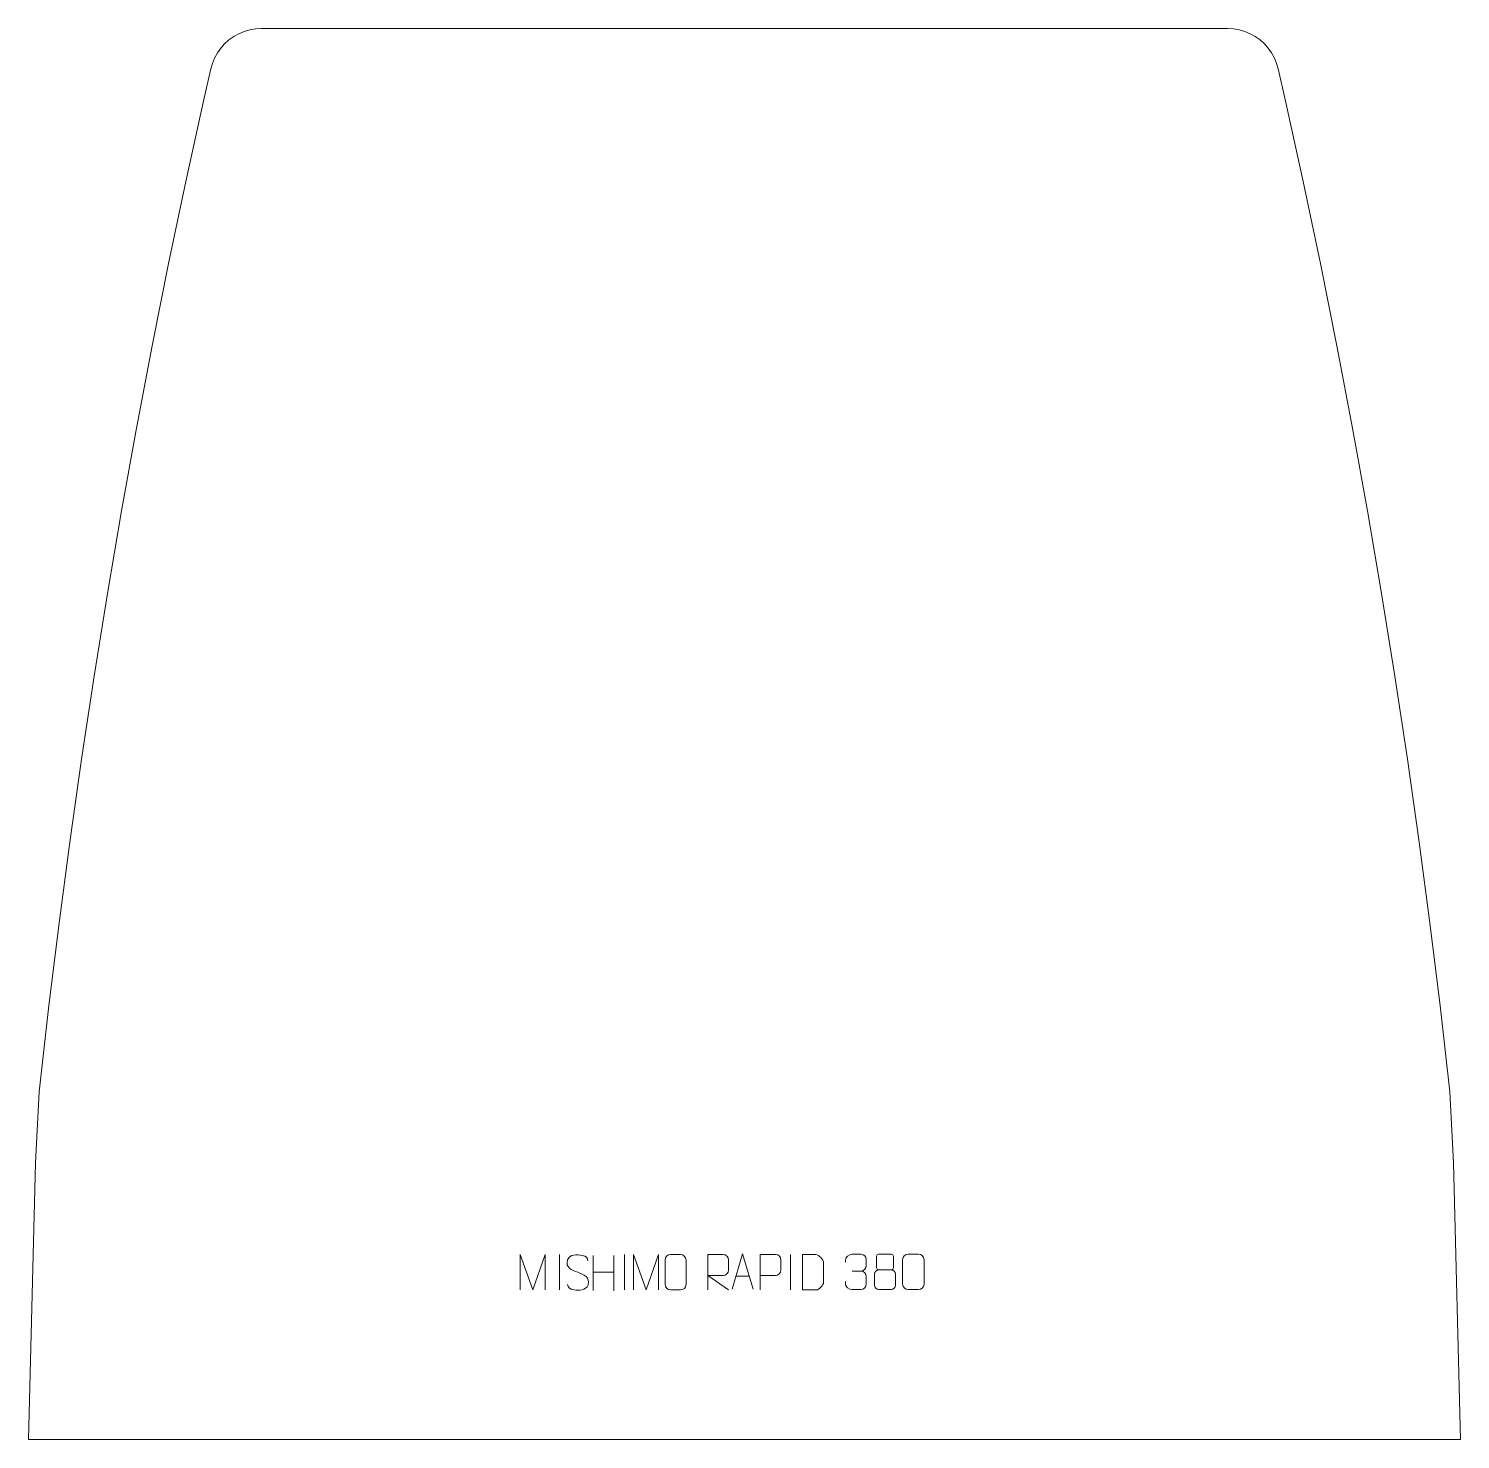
# Model space of a CAD drawing. Header units: millimetres. Extents: x -505 to 505, y 595 to 1590.
import ezdxf

# ---------------------------------------------------------------- set-up
doc = ezdxf.new("R2010")
doc.units = ezdxf.units.MM
doc.header["$MEASUREMENT"] = 0
doc.layers.add('layer 1', color=7, linetype='Continuous')

msp = doc.modelspace()

# ---------------------------------------------------------------- linework, layer by layer
at = {"layer": 'layer 1', "color": 242, "lineweight": 9}
msp.add_open_spline([(-340.7697, 1590.481), (-340.7697, 1590.481), (340.9031, 1590.481), (340.9031, 1590.481), (340.9031, 1590.481), (340.9031, 1590.481), (344.9935, 1590.2503), (344.9935, 1590.2503), (344.9935, 1590.2503), (344.9935, 1590.2503), (349.0325, 1589.5625), (349.0325, 1589.5625), (349.0325, 1589.5625), (349.0325, 1589.5625), (352.9691, 1588.4259), (352.9691, 1588.4259), (352.9691, 1588.4259), (352.9691, 1588.4259), (356.7533, 1586.8541), (356.7533, 1586.8541), (356.7533, 1586.8541), (356.7533, 1586.8541), (360.3375, 1584.8686), (360.3375, 1584.8686), (360.3375, 1584.8686), (360.3375, 1584.8686), (363.6758, 1582.4928), (363.6758, 1582.4928), (363.6758, 1582.4928), (363.6758, 1582.4928), (366.7261, 1579.7574), (366.7261, 1579.7574), (366.7261, 1579.7574), (366.7261, 1579.7574), (369.4505, 1576.6967), (369.4505, 1576.6967), (369.4505, 1576.6967), (369.4505, 1576.6967), (371.8147, 1573.3499), (371.8147, 1573.3499), (371.8147, 1573.3499), (371.8147, 1573.3499), (373.7878, 1569.759), (373.7878, 1569.759), (373.7878, 1569.759), (373.7878, 1569.759), (375.3454, 1565.969), (375.3454, 1565.969), (375.3454, 1565.969), (375.3454, 1565.969), (376.4681, 1562.0287), (376.4681, 1562.0287), (376.4681, 1562.0287), (376.4681, 1562.0287), (381.3165, 1540.4806), (381.3165, 1540.4806), (381.3165, 1540.4806), (381.3165, 1540.4806), (394.0308, 1482.6995), (394.0308, 1482.6995), (394.0308, 1482.6995), (394.0308, 1482.6995), (406.1978, 1424.8005), (406.1978, 1424.8005), (406.1978, 1424.8005), (406.1978, 1424.8005), (417.8161, 1366.7888), (417.8161, 1366.7888), (417.8161, 1366.7888), (417.8161, 1366.7888), (428.8862, 1308.6699), (428.8862, 1308.6699), (428.8862, 1308.6699), (428.8862, 1308.6699), (439.4061, 1250.4487), (439.4061, 1250.4487), (439.4061, 1250.4487), (439.4061, 1250.4487), (449.3744, 1192.1307), (449.3744, 1192.1307), (449.3744, 1192.1307), (449.3744, 1192.1307), (458.7907, 1133.7212), (458.7907, 1133.7212), (458.7907, 1133.7212), (458.7907, 1133.7212), (467.6545, 1075.2253), (467.6545, 1075.2253), (467.6545, 1075.2253), (467.6545, 1075.2253), (475.9649, 1016.6475), (475.9649, 1016.6475), (475.9649, 1016.6475), (475.9649, 1016.6475), (483.7202, 957.9948), (483.7202, 957.9948), (483.7202, 957.9948), (483.7202, 957.9948), (490.9215, 899.2704), (490.9215, 899.2704), (490.9215, 899.2704), (490.9215, 899.2704), (497.5665, 840.4816), (497.5665, 840.4816), (497.5665, 840.4816), (497.5665, 840.4816), (500.066, 790.4813), (500.066, 790.4813), (500.066, 790.4813), (500.066, 790.4813), (504.9416, 595.4814), (504.9416, 595.4814), (504.9416, 595.4814), (504.9416, 595.4814), (-504.808, 595.4814), (-504.808, 595.4814), (-504.808, 595.4814), (-504.808, 595.4814), (-499.9332, 790.4813), (-499.9332, 790.4813), (-499.9332, 790.4813), (-499.9332, 790.4813), (-497.4331, 840.4816), (-497.4331, 840.4816), (-497.4331, 840.4816), (-497.4331, 840.4816), (-490.7881, 899.2704), (-490.7881, 899.2704), (-490.7881, 899.2704), (-490.7881, 899.2704), (-483.5874, 957.9948), (-483.5874, 957.9948), (-483.5874, 957.9948), (-483.5874, 957.9948), (-475.8321, 1016.6475), (-475.8321, 1016.6475), (-475.8321, 1016.6475), (-475.8321, 1016.6475), (-467.5219, 1075.2253), (-467.5219, 1075.2253), (-467.5219, 1075.2253), (-467.5219, 1075.2253), (-458.6579, 1133.7212), (-458.6579, 1133.7212), (-458.6579, 1133.7212), (-458.6579, 1133.7212), (-449.241, 1192.1307), (-449.241, 1192.1307), (-449.241, 1192.1307), (-449.241, 1192.1307), (-439.2733, 1250.4487), (-439.2733, 1250.4487), (-439.2733, 1250.4487), (-439.2733, 1250.4487), (-428.7534, 1308.6699), (-428.7534, 1308.6699), (-428.7534, 1308.6699), (-428.7534, 1308.6699), (-417.6833, 1366.7888), (-417.6833, 1366.7888), (-417.6833, 1366.7888), (-417.6833, 1366.7888), (-406.0642, 1424.8005), (-406.0642, 1424.8005), (-406.0642, 1424.8005), (-406.0642, 1424.8005), (-393.8972, 1482.6995), (-393.8972, 1482.6995), (-393.8972, 1482.6995), (-393.8972, 1482.6995), (-381.1831, 1540.4806), (-381.1831, 1540.4806), (-381.1831, 1540.4806), (-381.1831, 1540.4806), (-376.3355, 1562.0287), (-376.3355, 1562.0287), (-376.3355, 1562.0287), (-376.3355, 1562.0287), (-375.2126, 1565.969), (-375.2126, 1565.969), (-375.2126, 1565.969), (-375.2126, 1565.969), (-373.6541, 1569.759), (-373.6541, 1569.759), (-373.6541, 1569.759), (-373.6541, 1569.759), (-371.6811, 1573.3499), (-371.6811, 1573.3499), (-371.6811, 1573.3499), (-371.6811, 1573.3499), (-369.3177, 1576.6967), (-369.3177, 1576.6967), (-369.3177, 1576.6967), (-369.3177, 1576.6967), (-366.5933, 1579.7574), (-366.5933, 1579.7574), (-366.5933, 1579.7574), (-366.5933, 1579.7574), (-363.543, 1582.4928), (-363.543, 1582.4928), (-363.543, 1582.4928), (-363.543, 1582.4928), (-360.2041, 1584.8686), (-360.2041, 1584.8686), (-360.2041, 1584.8686), (-360.2041, 1584.8686), (-356.6205, 1586.8541), (-356.6205, 1586.8541), (-356.6205, 1586.8541), (-356.6205, 1586.8541), (-352.8363, 1588.4259), (-352.8363, 1588.4259), (-352.8363, 1588.4259), (-352.8363, 1588.4259), (-348.8997, 1589.5625), (-348.8997, 1589.5625), (-348.8997, 1589.5625), (-348.8997, 1589.5625), (-344.8607, 1590.2503), (-344.8607, 1590.2503), (-344.8607, 1590.2503), (-344.8607, 1590.2503), (-340.7697, 1590.481), (-340.7697, 1590.481)], degree=3, knots=[0, 0, 0, 0, 0.01754386, 0.01754386, 0.01754386, 0.01754386, 0.035087719, 0.035087719, 0.035087719, 0.035087719, 0.052631579, 0.052631579, 0.052631579, 0.052631579, 0.070175439, 0.070175439, 0.070175439, 0.070175439, 0.087719298, 0.087719298, 0.087719298, 0.087719298, 0.105263158, 0.105263158, 0.105263158, 0.105263158, 0.122807018, 0.122807018, 0.122807018, 0.122807018, 0.140350877, 0.140350877, 0.140350877, 0.140350877, 0.157894737, 0.157894737, 0.157894737, 0.157894737, 0.175438596, 0.175438596, 0.175438596, 0.175438596, 0.192982456, 0.192982456, 0.192982456, 0.192982456, 0.210526316, 0.210526316, 0.210526316, 0.210526316, 0.228070175, 0.228070175, 0.228070175, 0.228070175, 0.245614035, 0.245614035, 0.245614035, 0.245614035, 0.263157895, 0.263157895, 0.263157895, 0.263157895, 0.280701754, 0.280701754, 0.280701754, 0.280701754, 0.298245614, 0.298245614, 0.298245614, 0.298245614, 0.315789474, 0.315789474, 0.315789474, 0.315789474, 0.333333333, 0.333333333, 0.333333333, 0.333333333, 0.350877193, 0.350877193, 0.350877193, 0.350877193, 0.368421053, 0.368421053, 0.368421053, 0.368421053, 0.385964912, 0.385964912, 0.385964912, 0.385964912, 0.403508772, 0.403508772, 0.403508772, 0.403508772, 0.421052632, 0.421052632, 0.421052632, 0.421052632, 0.438596491, 0.438596491, 0.438596491, 0.438596491, 0.456140351, 0.456140351, 0.456140351, 0.456140351, 0.473684211, 0.473684211, 0.473684211, 0.473684211, 0.49122807, 0.49122807, 0.49122807, 0.49122807, 0.50877193, 0.50877193, 0.50877193, 0.50877193, 0.526315789, 0.526315789, 0.526315789, 0.526315789, 0.543859649, 0.543859649, 0.543859649, 0.543859649, 0.561403509, 0.561403509, 0.561403509, 0.561403509, 0.578947368, 0.578947368, 0.578947368, 0.578947368, 0.596491228, 0.596491228, 0.596491228, 0.596491228, 0.614035088, 0.614035088, 0.614035088, 0.614035088, 0.631578947, 0.631578947, 0.631578947, 0.631578947, 0.649122807, 0.649122807, 0.649122807, 0.649122807, 0.666666667, 0.666666667, 0.666666667, 0.666666667, 0.684210526, 0.684210526, 0.684210526, 0.684210526, 0.701754386, 0.701754386, 0.701754386, 0.701754386, 0.719298246, 0.719298246, 0.719298246, 0.719298246, 0.736842105, 0.736842105, 0.736842105, 0.736842105, 0.754385965, 0.754385965, 0.754385965, 0.754385965, 0.771929825, 0.771929825, 0.771929825, 0.771929825, 0.789473684, 0.789473684, 0.789473684, 0.789473684, 0.807017544, 0.807017544, 0.807017544, 0.807017544, 0.824561404, 0.824561404, 0.824561404, 0.824561404, 0.842105263, 0.842105263, 0.842105263, 0.842105263, 0.859649123, 0.859649123, 0.859649123, 0.859649123, 0.877192982, 0.877192982, 0.877192982, 0.877192982, 0.894736842, 0.894736842, 0.894736842, 0.894736842, 0.912280702, 0.912280702, 0.912280702, 0.912280702, 0.929824561, 0.929824561, 0.929824561, 0.929824561, 0.947368421, 0.947368421, 0.947368421, 0.947368421, 0.964912281, 0.964912281, 0.964912281, 0.964912281, 1, 1, 1, 1], dxfattribs=at)
at = {"layer": 'layer 1', "color": 250, "lineweight": 9}
for points, knots in [([(-158.2435, 700.8698), (-158.2435, 700.8698), (-158.2435, 725.8339), (-158.2435, 725.8339), (-158.2435, 725.8339), (-158.2435, 725.8339), (-149.3162, 700.8698), (-149.3162, 700.8698), (-149.3162, 700.8698), (-149.3162, 700.8698), (-140.5541, 725.8333), (-140.5541, 725.8333), (-140.5541, 725.8333), (-140.5541, 725.8333), (-140.5541, 700.8698), (-140.5541, 700.8698)], [0, 0, 0, 0, 0.2, 0.2, 0.2, 0.2, 0.4, 0.4, 0.4, 0.4, 0.6, 0.6, 0.6, 0.6, 1, 1, 1, 1]), ([(-158.2027, 700.8611), (-158.2027, 700.8611), (-158.2027, 725.819), (-158.2027, 725.819), (-158.2027, 725.819), (-158.2027, 725.819), (-149.2776, 700.8611), (-149.2776, 700.8611), (-149.2776, 700.8611), (-149.2776, 700.8611), (-140.5177, 725.8185), (-140.5177, 725.8185), (-140.5177, 725.8185), (-140.5177, 725.8185), (-140.5177, 700.8611), (-140.5177, 700.8611)], [0, 0, 0, 0, 0.2, 0.2, 0.2, 0.2, 0.4, 0.4, 0.4, 0.4, 0.6, 0.6, 0.6, 0.6, 1, 1, 1, 1]), ([(-117.5177, 713.3398), (-121.766, 714.8102), (-126.6741, 716.606), (-124.669, 722.1263), (-124.669, 722.1263), (-123.1655, 726.2662), (-117.9519, 725.8777), (-114.3483, 725.2766), (-114.3483, 725.2766), (-111.4877, 724.7994), (-110.623, 723.5862), (-110.3124, 721.5021)], [0, 0, 0, 0, 0.25, 0.25, 0.25, 0.25, 0.5, 0.5, 0.5, 0.5, 1, 1, 1, 1]), ([(-78.2435, 700.8698), (-78.2435, 700.8698), (-78.2435, 725.8339), (-78.2435, 725.8339), (-78.2435, 725.8339), (-78.2435, 725.8339), (-69.3162, 700.8698), (-69.3162, 700.8698), (-69.3162, 700.8698), (-69.3162, 700.8698), (-60.5541, 725.8333), (-60.5541, 725.8333), (-60.5541, 725.8333), (-60.5541, 725.8333), (-60.5541, 700.8698), (-60.5541, 700.8698)], [0, 0, 0, 0, 0.2, 0.2, 0.2, 0.2, 0.4, 0.4, 0.4, 0.4, 0.6, 0.6, 0.6, 0.6, 1, 1, 1, 1]), ([(-52.0737, 725.828), (-49.748, 725.828), (-47.4219, 725.828), (-45.0958, 725.828), (-45.0958, 725.828), (-43.1492, 725.8636), (-41.1578, 724.372), (-41.1311, 721.9344), (-41.1311, 721.9344), (-41.1315, 716.1875), (-41.1315, 710.4402), (-41.1311, 704.6925), (-41.1311, 704.6925), (-41.2709, 702.3691), (-42.9481, 700.8895), (-45.0958, 700.8787), (-45.0958, 700.8787), (-47.4277, 700.8791), (-49.7596, 700.8791), (-52.0911, 700.8787), (-52.0911, 700.8787), (-54.0161, 700.7733), (-55.9882, 702.6578), (-55.977, 704.6751), (-55.977, 704.6751), (-55.9767, 710.4452), (-55.9767, 716.2149), (-55.977, 721.9842), (-55.977, 721.9842), (-55.9728, 724.1223), (-54.2261, 725.8415), (-52.0737, 725.828)], [0, 0, 0, 0, 0.111111111, 0.111111111, 0.111111111, 0.111111111, 0.222222222, 0.222222222, 0.222222222, 0.222222222, 0.333333333, 0.333333333, 0.333333333, 0.333333333, 0.444444444, 0.444444444, 0.444444444, 0.444444444, 0.555555556, 0.555555556, 0.555555556, 0.555555556, 0.666666667, 0.666666667, 0.666666667, 0.666666667, 0.777777778, 0.777777778, 0.777777778, 0.777777778, 1, 1, 1, 1]), ([(-25.8861, 700.8748), (-25.8861, 700.8748), (-25.8861, 725.8283), (-25.8861, 725.8283), (-25.8861, 725.8283), (-22.2913, 725.8283), (-18.6958, 725.8283), (-15.1006, 725.8283), (-15.1006, 725.8283), (-12.7753, 725.7906), (-11.218, 724.3006), (-11.2221, 721.9342), (-11.2221, 721.9342), (-11.2225, 719.8987), (-11.2225, 716.8393), (-11.2221, 714.8033), (-11.2221, 714.8033), (-11.2286, 712.9278), (-13.0409, 710.986), (-15.0504, 710.9669), (-15.0504, 710.9669), (-15.0504, 710.9669), (-25.8861, 710.9669), (-25.8861, 710.9669), (-25.8861, 710.9669), (-25.8861, 710.9669), (-11.2314, 700.8748), (-11.2314, 700.8748)], [0, 0, 0, 0, 0.125, 0.125, 0.125, 0.125, 0.25, 0.25, 0.25, 0.25, 0.375, 0.375, 0.375, 0.375, 0.5, 0.5, 0.5, 0.5, 0.625, 0.625, 0.625, 0.625, 0.75, 0.75, 0.75, 0.75, 1, 1, 1, 1]), ([(-8.6944, 701.3235), (-8.6944, 701.3235), (-1.3216, 726.2832), (-1.3216, 726.2832), (-1.3216, 726.2832), (-1.3216, 726.2832), (6.2502, 701.3235), (6.2502, 701.3235)], [0, 0, 0, 0, 0.333333333, 0.333333333, 0.333333333, 0.333333333, 1, 1, 1, 1]), ([(11.1126, 700.8724), (11.1126, 700.8724), (11.1126, 725.8321), (11.1126, 725.8321), (11.1126, 725.8321), (14.7085, 725.8321), (18.3047, 725.8321), (21.9009, 725.8321), (21.9009, 725.8321), (24.2267, 725.7942), (25.7845, 724.3038), (25.7803, 721.937), (25.7803, 721.937), (25.7799, 719.9009), (25.7799, 716.8408), (25.7803, 714.8043), (25.7803, 714.8043), (25.7738, 712.9285), (23.9611, 710.9861), (21.951, 710.9669), (21.951, 710.9669), (21.951, 710.9669), (11.1126, 710.9669), (11.1126, 710.9669)], [0, 0, 0, 0, 0.142857143, 0.142857143, 0.142857143, 0.142857143, 0.285714286, 0.285714286, 0.285714286, 0.285714286, 0.428571429, 0.428571429, 0.428571429, 0.428571429, 0.571428571, 0.571428571, 0.571428571, 0.571428571, 0.714285714, 0.714285714, 0.714285714, 0.714285714, 1, 1, 1, 1]), ([(41.0542, 700.9036), (43.386, 700.904), (48.3362, 700.88), (50.6677, 700.8797), (50.6677, 700.8797), (52.5927, 700.7743), (55.9113, 704.3159), (55.9001, 706.3332), (55.9001, 706.3332), (55.8997, 712.1033), (55.8997, 714.273), (55.9001, 720.0423), (55.9001, 720.0423), (55.8958, 722.1804), (52.5213, 725.8405), (50.3689, 725.827), (50.3689, 725.827), (48.0432, 725.827), (43.3189, 725.827), (40.9928, 725.827), (40.9928, 725.827), (40.9932, 720.0801), (41.0545, 706.6509), (41.0542, 700.9036)], [0, 0, 0, 0, 0.142857143, 0.142857143, 0.142857143, 0.142857143, 0.285714286, 0.285714286, 0.285714286, 0.285714286, 0.428571429, 0.428571429, 0.428571429, 0.428571429, 0.571428571, 0.571428571, 0.571428571, 0.571428571, 0.714285714, 0.714285714, 0.714285714, 0.714285714, 1, 1, 1, 1]), ([(71.2325, 720.3495), (71.2325, 720.3495), (71.2325, 722.2067), (71.2325, 722.2067), (71.2325, 722.2067), (71.2182, 723.9486), (73.8827, 726.0667), (75.9418, 726.044), (75.9418, 726.044), (78.0059, 726.044), (80.0699, 726.044), (82.1336, 726.044), (82.1336, 726.044), (84.3281, 726.0528), (85.9264, 724.206), (85.9708, 722.2939), (85.9708, 722.2939), (85.9704, 720.8588), (85.9704, 719.4237), (85.9708, 717.9882), (85.9708, 717.9882), (85.9222, 716.3347), (84.3196, 714.1047), (82.1213, 714.1147), (82.1213, 714.1147), (84.325, 714.1035), (85.933, 712.3003), (85.987, 710.2408), (85.987, 710.2408), (85.9866, 708.4561), (85.9866, 706.6714), (85.987, 704.8863), (85.987, 704.8863), (85.9971, 702.8249), (83.9422, 701.0618), (82.1213, 701.0699), (82.1213, 701.0699), (80.056, 701.0702), (77.9908, 701.0702), (75.9252, 701.0699), (75.9252, 701.0699), (73.7566, 701.0814), (71.2256, 703.4816), (71.207, 704.9434), (71.207, 704.9434), (71.207, 704.9434), (71.207, 706.852), (71.207, 706.852)], [0, 0, 0, 0, 0.076923077, 0.076923077, 0.076923077, 0.076923077, 0.153846154, 0.153846154, 0.153846154, 0.153846154, 0.230769231, 0.230769231, 0.230769231, 0.230769231, 0.307692308, 0.307692308, 0.307692308, 0.307692308, 0.384615385, 0.384615385, 0.384615385, 0.384615385, 0.461538462, 0.461538462, 0.461538462, 0.461538462, 0.538461538, 0.538461538, 0.538461538, 0.538461538, 0.615384615, 0.615384615, 0.615384615, 0.615384615, 0.692307692, 0.692307692, 0.692307692, 0.692307692, 0.769230769, 0.769230769, 0.769230769, 0.769230769, 0.846153846, 0.846153846, 0.846153846, 0.846153846, 1, 1, 1, 1]), ([(93.1935, 724.6017), (93.1935, 722.3887), (93.1935, 718.7064), (93.1935, 716.4931), (93.1935, 716.4931), (93.2085, 715.9857), (94.0159, 715.0543), (94.716, 715.0555), (94.716, 715.0555), (97.6859, 715.0557), (100.6561, 714.9708), (103.6265, 714.9705), (103.6265, 714.9705), (104.4236, 714.9747), (105.1443, 715.765), (105.1417, 716.4857), (105.1417, 716.4857), (105.1414, 718.7017), (105.1414, 722.3864), (105.1417, 724.6017), (105.1417, 724.6017), (105.1232, 725.3125), (104.5118, 726.0729), (103.6779, 726.0655), (103.6779, 726.0655), (100.6608, 726.0652), (97.6439, 726.0652), (94.6273, 726.0655), (94.6273, 726.0655), (94.0009, 726.0731), (93.1768, 725.3621), (93.1935, 724.6017)], [0, 0, 0, 0, 0.111111111, 0.111111111, 0.111111111, 0.111111111, 0.222222222, 0.222222222, 0.222222222, 0.222222222, 0.333333333, 0.333333333, 0.333333333, 0.333333333, 0.444444444, 0.444444444, 0.444444444, 0.444444444, 0.555555556, 0.555555556, 0.555555556, 0.555555556, 0.666666667, 0.666666667, 0.666666667, 0.666666667, 0.777777778, 0.777777778, 0.777777778, 0.777777778, 1, 1, 1, 1]), ([(115.5652, 726.0932), (117.9319, 726.0932), (120.299, 726.0932), (122.6661, 726.0932), (122.6661, 726.0932), (124.6471, 726.1288), (126.6736, 724.6341), (126.7007, 722.1914), (126.7007, 722.1914), (126.7003, 716.4326), (126.7003, 710.6733), (126.7007, 704.9137), (126.7007, 704.9137), (126.5585, 702.5855), (124.8517, 701.1029), (122.6661, 701.092), (122.6661, 701.092), (120.2931, 701.0924), (117.9201, 701.0924), (115.5475, 701.092), (115.5475, 701.092), (113.5886, 700.9864), (111.5817, 702.8748), (111.5931, 704.8963), (111.5931, 704.8963), (111.5934, 710.6784), (111.5934, 716.46), (111.5931, 722.2413), (111.5931, 722.2413), (111.5974, 724.3839), (113.3749, 726.1067), (115.5652, 726.0932)], [0, 0, 0, 0, 0.111111111, 0.111111111, 0.111111111, 0.111111111, 0.222222222, 0.222222222, 0.222222222, 0.222222222, 0.333333333, 0.333333333, 0.333333333, 0.333333333, 0.444444444, 0.444444444, 0.444444444, 0.444444444, 0.555555556, 0.555555556, 0.555555556, 0.555555556, 0.666666667, 0.666666667, 0.666666667, 0.666666667, 0.777777778, 0.777777778, 0.777777778, 0.777777778, 1, 1, 1, 1]), ([(115.568, 726.0782), (117.9341, 726.0782), (120.3006, 726.0782), (122.6671, 726.0782), (122.6671, 726.0782), (124.6476, 726.1138), (126.6736, 724.6195), (126.7007, 722.1774), (126.7007, 722.1774), (126.7003, 716.42), (126.7003, 710.6622), (126.7007, 704.904), (126.7007, 704.904), (126.5586, 702.5764), (124.8522, 701.0941), (122.6671, 701.0833), (122.6671, 701.0833), (120.2947, 701.0837), (117.9223, 701.0837), (115.5503, 701.0833), (115.5503, 701.0833), (113.5918, 700.9777), (111.5854, 702.8656), (111.5968, 704.8866), (111.5968, 704.8866), (111.5972, 710.6672), (111.5972, 716.4475), (111.5968, 722.2273), (111.5968, 722.2273), (111.6011, 724.3693), (113.3782, 726.0918), (115.568, 726.0782)], [0, 0, 0, 0, 0.111111111, 0.111111111, 0.111111111, 0.111111111, 0.222222222, 0.222222222, 0.222222222, 0.222222222, 0.333333333, 0.333333333, 0.333333333, 0.333333333, 0.444444444, 0.444444444, 0.444444444, 0.444444444, 0.555555556, 0.555555556, 0.555555556, 0.555555556, 0.666666667, 0.666666667, 0.666666667, 0.666666667, 0.777777778, 0.777777778, 0.777777778, 0.777777778, 1, 1, 1, 1]), ([(-117.5177, 713.3397), (-113.4991, 711.693), (-108.4696, 709.8047), (-110.3036, 704.4444), (-110.3036, 704.4444), (-111.7634, 700.178), (-116.6742, 700.4347), (-120.4003, 700.9894), (-120.4003, 700.9894), (-123.1503, 701.3992), (-124.3712, 702.6127), (-124.7492, 704.7249)], [0, 0, 0, 0, 0.25, 0.25, 0.25, 0.25, 0.5, 0.5, 0.5, 0.5, 1, 1, 1, 1]), ([(91.7347, 712.0835), (91.7347, 708.9127), (91.7347, 707.2106), (91.7347, 704.0392), (91.7347, 704.0392), (91.7262, 702.8173), (93.4241, 701.1246), (94.6767, 701.1161), (94.6767, 701.1161), (97.6598, 701.1164), (100.6431, 701.1164), (103.6265, 701.1161), (103.6265, 701.1161), (104.9498, 701.1278), (106.5702, 702.7494), (106.5591, 704.0486), (106.5591, 704.0486), (106.5588, 707.2168), (106.5588, 708.9156), (106.5591, 712.0835), (106.5591, 712.0835), (106.4894, 713.4639), (104.9116, 715.0425), (103.6062, 715.0364), (103.6062, 715.0364), (100.6296, 715.0361), (97.653, 715.0361), (94.6767, 715.0364), (94.6767, 715.0364), (93.5972, 715.0428), (91.7509, 713.4639), (91.7347, 712.0835)], [0, 0, 0, 0, 0.111111111, 0.111111111, 0.111111111, 0.111111111, 0.222222222, 0.222222222, 0.222222222, 0.222222222, 0.333333333, 0.333333333, 0.333333333, 0.333333333, 0.444444444, 0.444444444, 0.444444444, 0.444444444, 0.555555556, 0.555555556, 0.555555556, 0.555555556, 0.666666667, 0.666666667, 0.666666667, 0.666666667, 0.777777778, 0.777777778, 0.777777778, 0.777777778, 1, 1, 1, 1])]:
    msp.add_open_spline(points, degree=3, knots=knots, dxfattribs=at)
for points in [[(-130.5177, 725.8269), (-130.5177, 725.8269), (-130.5177, 700.8528), (-130.5177, 700.8528)], [(-106.6819, 725.2221), (-106.6819, 725.2221), (-106.6819, 700.4446), (-106.6819, 700.4446)], [(-92.0386, 725.2221), (-92.0386, 725.2221), (-92.0386, 700.2686), (-92.0386, 700.2686)], [(-84.5177, 725.8269), (-84.5177, 725.8269), (-84.5177, 700.8528), (-84.5177, 700.8528)], [(32.4823, 725.8269), (32.4823, 725.8269), (32.4823, 700.8528), (32.4823, 700.8528)], [(-106.6819, 713.3398), (-106.6819, 713.3398), (-92.0386, 713.3402), (-92.0386, 713.3402)], [(-5.9711, 710.5752), (-5.9711, 710.5752), (3.527, 710.5752), (3.527, 710.5752)], [(75.9422, 714.1043), (75.9422, 714.1043), (82.1386, 714.1043), (82.1386, 714.1043)]]:
    msp.add_open_spline(points, degree=3, dxfattribs=at)

doc.saveas('drawing.dxf')
